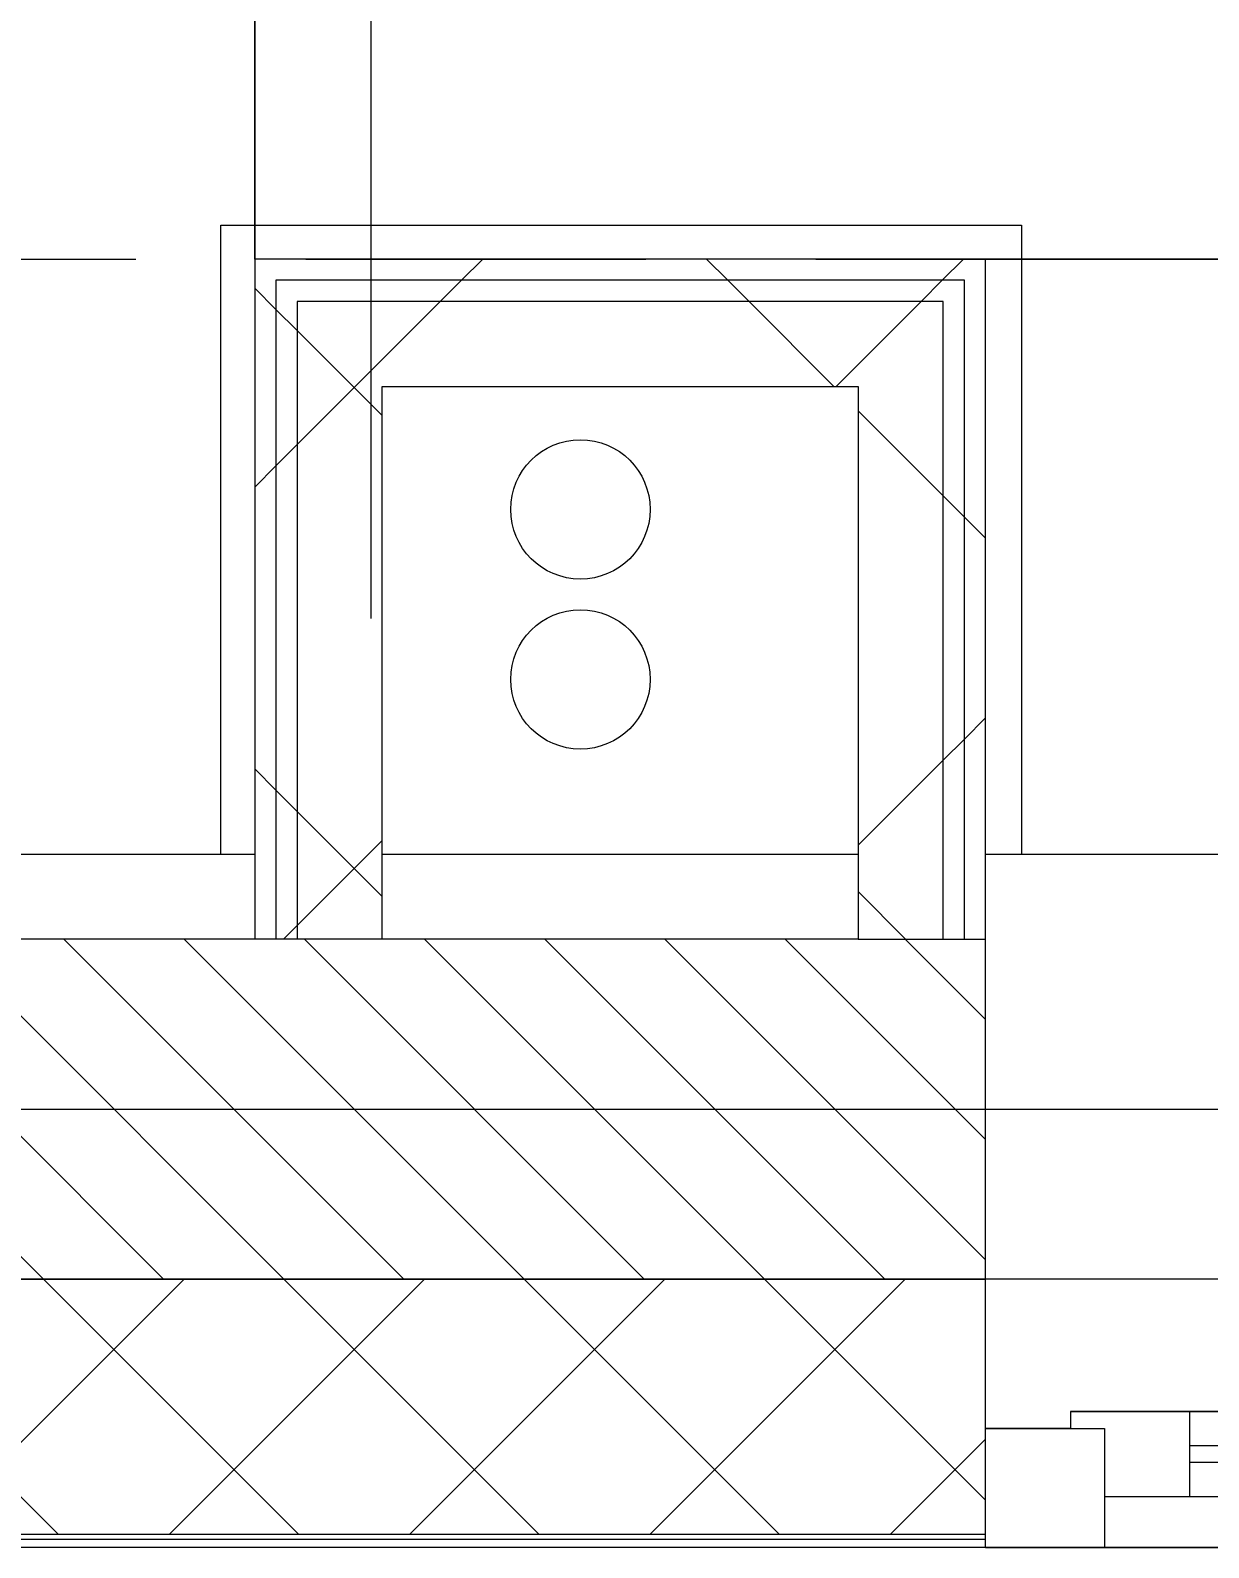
# Model space of a CAD drawing. Header units: millimetres. Extents: x 81037 to 284518, y -8553 to 29000.
# Drawn here: x 115068 to 115761, y -258 to 635 of the extents above; entities that cross this region are included whole.
import ezdxf

# ---------------------------------------------------------------- set-up
doc = ezdxf.new("R2010")
doc.units = ezdxf.units.MM
doc.linetypes.add('ADSK_Штрих_ш2 п1', pattern=[300, 200, -100])
doc.linetypes.add('Осевая', pattern=[3175, 634.9999999999999, -476.25, 1587.5, -476.25])
for name, color, linetype, lineweight in [('A-ANNO-DIMS', 7, 'Continuous', 9), ('A-ANNO-DIMS-100', 7, 'Continuous', 9), ('A-DETL', 7, 'Continuous', 9), ('A-DETL-1', 7, 'ADSK_Штрих_ш2 п1', 9), ('A-GLAZ', 7, 'Continuous', 9), ('A-WALL', 7, 'Continuous', 9), ('A-WALL-1', 7, 'Continuous', 13), ('A-WALL-IDEN', 7, 'Continuous', 9), ('I-WALL', 7, 'Continuous', 9), ('Оси-2', 7, 'Осевая', 9)]:
    doc.layers.add(name, color=color, linetype=linetype, lineweight=lineweight)
for name, color, linetype, lineweight, true_color in [('A-FLOR-1', 7, 'Continuous', 9, 0xaaaaaa), ('A-WALL-2', 7, 'Continuous', 13, 0x008040), ('I-WALL-2', 7, 'Continuous', 9, 0x008040)]:
    doc.layers.add(name, color=color, linetype=linetype, lineweight=lineweight, true_color=true_color)
doc.styles.add('ISOCPEUR_1', font='isocpeur.ttf', dxfattribs={"width": 0.9, "height": 200})
doc.dimstyles.new('ISO-2_0_0_9К_Средний_округл2', dxfattribs={"dimscale": 304.8, "dimtxt": 199.196235162063, "dimasz": 0.4921259842519685, "dimexe": 0.3937007874015748, "dimexo": 0, "dimgap": 0, "dimtad": 1, "dimdec": 0, "dimrnd": 10, "dimzin": 0, "dimdsep": 46, "dimtxsty": 'ISOCPEUR_1', "dimblk1": 'OBLIQUE', "dimblk2": 'OBLIQUE', "dimsah": 1, "dimcen": 0.09, "dimdle": 0.3937007874015748, "dimazin": 0, "dimtfac": 1, "dimtdec": 4, "dimtix": 1, "dimtmove": 0, "dimatfit": 3, "dimfxl": 1, "dimtvp": 1, "dimtolj": 1, "dimtzin": 0, "dimarcsym": 2})
pattern_1 = [(45, (0, 0), (-141.4213562373095, 141.4213562373095), []), (135, (0, 0), (-141.4213562373095, -141.4213562373095), [])]

# ---------------------------------------------------------------- blocks, each defined once
blk = doc.blocks.new('120_Окно_СКБ_2Ст_Фрамуга сверху - 120_Окно_СКБ_2Ст_2300х2500_h_ ДОО-22877051-План монтажа стен и перегородок 2 этажа в осях 23_33')
at = {"layer": 'A-GLAZ'}
for p, q in [((1149.999999999992, 83.00000000096513), (-1150.000000000006, 83.00000000096885)), ((-1079.999999999948, 83.00000000096634), (1080.000000000054, 83.00000000096634)), ((1080.000000000055, 13.00000000095491), (1080.000000000055, 83.00000000096517)), ((1080.000000000055, 83.00000000096517), (1149.999999999992, 83.00000000096504)), ((1149.999999999992, 83.00000000096504), (1149.999999999992, 13.00000000095481)), ((1080.000000000047, 53.00000000095466), (590.000000000047, 53.00000000095625)), ((1030.000000000055, 3.000000000951784), (1030.000000000055, 53.00000000095483)), ((1080.000000000047, 13.00000000095216), (1080.000000000047, 53.00000000095466)), ((640.000000000051, 33.00000000095827), (1030.000000000055, 33.000000000957)), ((1030.000000000055, 23.00000000095705), (640.0000000000508, 23.00000000095831)), ((1149.999999999992, 13.00000000095481), (1080.000000000055, 13.00000000095491)), ((1100.000000000055, 13.0000000009521), (1080.000000000047, 13.00000000095216)), ((1100.000000000056, 13.00000000095492), (1149.999999999992, 13.00000000095484)), ((1100.000000000055, 3.000000000951577), (1100.000000000055, 13.0000000009521)), ((570.0000000000505, 3.00000000095329), (1100.000000000055, 3.000000000951577)), ((1100.000000000055, 3.000000000951556), (570.0000000000505, 3.000000000953269))]:
    blk.add_line(p, q, dxfattribs=at)
blk = doc.blocks.new('DIMBLOCK35-План монтажа стен и перегородок 2 этажа в осях 23_33')
at = {"layer": 'A-ANNO-DIMS-100'}
for p, q in [((115200.0000000008, 499.9999999980197), (115200.0000000008, 1028.995935004145)), ((115630.0000000008, 1015.061952182125), (115630.0000000008, 788.9959350041448)), ((115630.0000000008, 908.9959350041449), (115630.0000000008, 1015.061952182125)), ((115080.0000000008, 908.9959350041449), (115750.0000000007, 908.9959350041449)), ((115200.0000000008, 908.9959350041449), (115200.0000000008, 499.9999999980196))]:
    blk.add_line(p, q, dxfattribs=at)
at = {"layer": 'A-ANNO-DIMS-100', "lineweight": 20}
for p, q in [((115200.0000000008, 908.9959350041449), (115275.0000000008, 983.9959350041448)), ((115630.0000000008, 908.9959350041449), (115705.0000000008, 983.9959350041448)), ((115200.0000000008, 908.9959350041449), (115125.0000000008, 833.995935004145)), ((115630.0000000008, 908.9959350041449), (115555.0000000008, 833.995935004145))]:
    blk.add_line(p, q, dxfattribs=at)
at = {"layer": 'A-ANNO-DIMS-100', "color": 0, "insert": (115215.8037648387, 1170.287084284779), "char_height": 200, "width": 478.0709643889512, "attachment_point": 1, "line_spacing_factor": 1.149209049011902, "style": 'ISOCPEUR_1'}
blk.add_mtext('430', dxfattribs=at)
blk = doc.blocks.new('_Oblique')
at = {"color": 0, "linetype": 'ByBlock', "lineweight": -2}
blk.add_line((-0.5, -0.5), (0.5, 0.5), dxfattribs=at)
blk = doc.blocks.new('DIMBLOCK36-План монтажа стен и перегородок 2 этажа в осях 23_33')
at = {"layer": 'A-ANNO-DIMS-100'}
for p, q in [((116130.5434777312, 619.9999999980167), (116130.5434777312, -19.99999466478992)), ((115630.0000000008, 499.9999999980182), (116250.5434777312, 499.9999999980162)), ((116130.5434777312, 499.9999999980166), (115630.0000000008, 499.9999999980182)), ((116236.6094949092, 100.0000053352097), (116010.5434777312, 100.0000053352104)), ((116130.5434777312, 100.0000053352101), (116236.6094949092, 100.0000053352097))]:
    blk.add_line(p, q, dxfattribs=at)
at = {"layer": 'A-ANNO-DIMS-100', "lineweight": 20}
for p, q in [((116130.5434777312, 499.9999999980167), (116055.5434777312, 574.9999999980167)), ((116130.5434777312, 499.9999999980167), (116205.5434777312, 424.9999999980166)), ((116130.5434777312, 100.0000053352101), (116055.5434777312, 175.0000053352101)), ((116130.5434777312, 100.0000053352101), (116205.5434777312, 25.00000533521001))]:
    blk.add_line(p, q, dxfattribs=at)
at = {"layer": 'A-ANNO-DIMS-100', "color": 0, "insert": (115869.2523284506, 100.8037675045503), "char_height": 200, "width": 478.0709643889512, "attachment_point": 1, "rotation": 90, "line_spacing_factor": 1.149209049011902, "style": 'ISOCPEUR_1'}
blk.add_mtext('400', dxfattribs=at)

msp = doc.modelspace()

# ---------------------------------------------------------------- hatches: boundary and pattern name
at = {"layer": 'A-WALL'}
h = msp.add_hatch(dxfattribs=at)
h.set_pattern_fill('FP_3', color=256, style=0, pattern_type=2)
h.set_pattern_definition([(135, (0, 0), (-35.35533905932738, -35.35533905932737), [])])
h.paths.add_polyline_path([(122651.4964097478, -99.9999946648122), (122830.0000390225, -99.9999946648122), (122830.0000390225, 100.0000053351856), (122030.0000297698, 100.00000533519), (122030.0000297698, -99.9999946648122), (122325.8366514767, -99.9999946648122)])
h.paths.add_polyline_path([(119329.9999999999, -99.99999466480354), (119329.9999999999, 100.0000053351986), (118830.0000476523, 100.0000053351986), (118830.0000476523, -99.99999466480354), (119069.2390687663, -99.99999466480354)])
h.paths.add_polyline_path([(115161.3219695138, -99.99999466478621), (115630.0000000009, -99.99999466478621), (115630.0000000009, 100.0000053352073), (114580.0000000009, 100.000005335216), (114580.0000000009, -99.99999466478621), (114835.6622112428, -99.99999466478621)])
h.paths.add_polyline_path([(113680.0000000009, -99.99999466478621), (113680.0000000009, 100.000005335216), (113429.9999821184, 100.000005335216), (113429.9999821184, -99.99999466478621), (113533.0231781586, -99.99999466478621)])
h.paths.add_polyline_path([(108929.9999999999, -99.99999466476889), (110229.9999821184, -99.99999466476889), (110229.9999821184, 100.0000053352246), (108929.9999999999, 100.0000053352333)])
h.paths.add_polyline_path([(103779.9999702319, -99.99999466475155), (104830.0000000008, -99.99999466475155), (104830.0000000008, 100.000005335242), (103779.9999702319, 100.0000053352506)])
h.paths.add_polyline_path([(102786.2511552143, -99.99999466475155), (102879.9999702319, -99.99999466475155), (102879.9999702319, 100.0000053352506), (102630.0000476508, 100.0000053352506), (102630.0000476508, -99.9999946647429)])
h.paths.add_polyline_path([(101730.0000476508, -99.9999946647429), (101730.0000476508, 100.0000053352506), (100830.000035766, 100.0000053352593), (100830.000035766, -99.9999946647429), (101483.6121221301, -99.9999946647429)])
h.paths.add_polyline_path([(97575.6950228776, -99.99999466473423), (99030.0000000013, -99.99999466473423), (99030.0000000013, 100.0000053352593), (95680.00000000132, 100.0000053352766), (95680.00000000132, -99.99999466472558), (97250.03526460654, -99.99999466472558)])
h.paths.add_polyline_path([(94780.00000000134, -99.99999466472558), (94780.00000000134, 100.0000053352766), (94530.00001788359, 100.0000053352766), (94530.00001788359, -99.99999466471691), (94644.75719843821, -99.99999466471691)])
h.paths.add_polyline_path([(92690.79864881198, -99.99999466471691), (92730.00001788259, -99.99999466471691), (92730.00001788259, 100.0000053352853), (91930.00001788115, 100.0000053352853), (91930.00001788115, -99.99999466470824), (92365.13889054093, -99.99999466470824)])
h = msp.add_hatch(dxfattribs=at)
h.set_pattern_fill('FP_1', color=256, style=0, pattern_type=2)
h.set_pattern_definition([(45, (0, 0), (-70.71067811865476, 70.71067811865476), []), (135, (0, 0), (-70.71067811865476, -70.71067811865474), [])])
h.paths.add_polyline_path([(125080.0000000009, -249.9999946647088), (125080.0000000009, -99.99999466470824), (123730.0000390225, -99.99999466469959), (123730.0000390225, -249.9999946647001)])
h.paths.add_polyline_path([(122830.0000390225, -249.9999946647001), (122830.0000390225, -99.99999466469959), (122030.0000297698, -99.99999466469092), (122030.0000297698, -249.9999946646915)])
h.paths.add_polyline_path([(120229.9999999999, -249.9999946646915), (121130.0000297698, -249.9999946646915), (121130.0000297698, -99.99999466469092), (120229.9999999999, -99.99999466469092), (120229.9999999999, -126.0300784993581)])
h.paths.add_polyline_path([(119329.9999999999, -249.9999946646828), (119329.9999999999, -99.99999466468226), (117930.0000000009, -99.99999466468226), (117930.0000000009, -249.9999946646828)])
h.paths.add_polyline_path([(114580.0000000009, -249.9999946646785), (115630.0000000009, -249.9999946646785), (115630.0000000009, -99.99999466467793), (114580.0000000009, -99.99999466467793), (114580.0000000009, -126.0300784993581)])
h.paths.add_polyline_path([(113680.0000000009, -249.9999946646698), (113680.0000000009, -99.99999466466926), (112529.9999821184, -99.99999466466926), (112529.9999821184, -249.9999946646698)])
h.paths.add_polyline_path([(110229.9999821184, -249.9999946646612), (110229.9999821184, -99.9999946646606), (108929.9999999999, -99.99999466465194), (108929.9999999999, -249.9999946646525)])
h.paths.add_polyline_path([(108029.9999999999, -249.9999946646525), (108029.9999999999, -99.99999466465194), (107130.0000000008, -99.99999466465194), (107130.0000000008, -249.9999946646525)])
h.paths.add_polyline_path([(104830.0000000009, -249.9999946646438), (104830.0000000009, -99.99999466464327), (103779.9999702319, -99.99999466463461), (103779.9999702319, -249.9999946646352)])
h.paths.add_polyline_path([(102879.9999702319, -249.9999946646352), (102879.9999702319, -99.99999466463461), (100830.000035766, -99.99999466462594), (100830.000035766, -249.9999946646265)])
h.paths.add_polyline_path([(99930.00003576599, -249.9999946646265), (99930.00000000132, -99.99999466462594), (95680.00000000134, -99.99999466460862), (95680.00000000134, -249.9999946646092)])
h.paths.add_polyline_path([(94780.00000000134, -249.9999946646092), (94780.00000000134, -99.99999466460862), (93630.0000178826, -100.0000000019481), (93630.0000178826, -249.9999946646092)])
h.paths.add_polyline_path([(91930.00001788116, -249.9999946646005), (92730.00001788259, -249.9999946646005), (92730.00001788259, -99.99999466459995), (91930.00001788116, -99.99999466459995), (91930.00001788116, -126.0300784993581)])
h.paths.add_polyline_path([(91030.00001788118, -249.9999946646005), (91030.00001788116, -99.99999466459995), (89210.00000000134, -99.9999946645913), (89210.00000000134, -249.9999946645918), (89759.86082437259, -249.9999946645918)])
at = {"layer": 'I-WALL-2'}
h = msp.add_hatch(dxfattribs=at)
h.set_pattern_fill('FP_38', color=256, style=0, pattern_type=2)
h.set_pattern_definition(pattern_1)
h.paths.add_polyline_path([(115200.0000000009, 100.0000053352073), (115212.5000000009, 100.0000053352073), (115212.5000000009, 499.9999999980151), (115200.0000000009, 499.9999999980151), (115200.0000000009, 134.7996860009186)])
h = msp.add_hatch(dxfattribs=at)
h.set_pattern_fill('FP_38', color=256, style=0, pattern_type=2)
h.set_pattern_definition(pattern_1)
h.paths.add_polyline_path([(115630.0000000009, 487.499999998018), (115630.0000000009, 499.9999999980151), (115212.5000000009, 499.9999999980151), (115212.5000000009, 487.499999998018), (115617.5000000009, 487.499999998018)])
h = msp.add_hatch(dxfattribs=at)
h.set_pattern_fill('FP_38', color=256, style=0, pattern_type=2)
h.set_pattern_definition(pattern_1)
h.paths.add_polyline_path([(115212.5000000009, 100.0000053352073), (115225.0000000009, 100.0000053352073), (115225.0000000009, 487.499999998018), (115212.5000000009, 487.499999998018), (115212.5000000009, 134.7996860009186)])
h = msp.add_hatch(dxfattribs=at)
h.set_pattern_fill('FP_38', color=256, style=0, pattern_type=2)
h.set_pattern_definition(pattern_1)
h.paths.add_polyline_path([(115617.5000000009, 474.9999999980165), (115617.5000000009, 487.499999998018), (115225.0000000009, 487.499999998018), (115225.0000000009, 474.9999999980165), (115605.0000000009, 474.9999999980165)])
h = msp.add_hatch(dxfattribs=at)
h.set_pattern_fill('FP_38', color=256, style=0, pattern_type=2)
h.set_pattern_definition(pattern_1)
h.paths.add_polyline_path([(115630.0000000009, 100.0000053352073), (115630.0000000009, 487.499999998018), (115617.5000000009, 487.499999998018), (115617.5000000009, 100.0000053352073)])
h = msp.add_hatch(dxfattribs=at)
h.set_pattern_fill('FP_38', color=256, style=0, pattern_type=2)
h.set_pattern_definition(pattern_1)
h.paths.add_polyline_path([(115225.0000000009, 100.0000053352073), (115275.0000000009, 100.0000053352073), (115275.0000000009, 474.9999999980165), (115225.0000000009, 474.9999999980165), (115225.0000000009, 134.7996860009186)])
h = msp.add_hatch(dxfattribs=at)
h.set_pattern_fill('FP_38', color=256, style=0, pattern_type=2)
h.set_pattern_definition(pattern_1)
h.paths.add_polyline_path([(115555.0000000009, 424.9999999980192), (115605.0000000009, 424.9999999980192), (115605.0000000009, 474.9999999980165), (115275.0000000009, 474.9999999980165), (115275.0000000009, 424.9999999980192), (115486.9817277848, 424.9999999980192)])
h = msp.add_hatch(dxfattribs=at)
h.set_pattern_fill('FP_38', color=256, style=0, pattern_type=2)
h.set_pattern_definition(pattern_1)
h.paths.add_polyline_path([(115617.5000000009, 100.0000053352073), (115617.5000000009, 474.9999999980165), (115605.0000000009, 474.9999999980165), (115605.0000000009, 100.0000053352073)])
h = msp.add_hatch(dxfattribs=at)
h.set_pattern_fill('FP_38', color=256, style=0, pattern_type=2)
h.set_pattern_definition(pattern_1)
h.paths.add_polyline_path([(115605.0000000009, 100.0000053352073), (115605.0000000009, 424.9999999980192), (115555.0000000009, 424.9999999980192), (115555.0000000009, 100.0000053352073)])

# ---------------------------------------------------------------- linework, layer by layer
at = {"layer": 'A-DETL'}
for centre in [(115391.6018747251, 352.7416371558502), (115391.6018747251, 252.7416371558469)]:
    msp.add_circle(centre, 40.99999999988358, dxfattribs=at)
at = {"layer": 'A-DETL-1'}
msp.add_line((112529.9999821183, 500.0000053352246), (115641.4575766771, 500.0000053352145), dxfattribs=at)
at = {"layer": 'A-FLOR-1'}
for p, q in [((115180.0000000008, 150.000005335327), (115180.0000000008, 519.9999999980192)), ((115180.0000000008, 519.9999999980192), (115651.0000000008, 519.9999999980182)), ((115651.0000000008, 519.9999999980182), (115651.0000000008, 150.0000053353259))]:
    msp.add_line(p, q, dxfattribs=at)
at = {"layer": 'A-WALL'}
for p, q in [((115555.0000000008, 100.0000053352117), (114580.0000000008, 100.0000053352151)), ((115630.0000000008, -257.9999946646744), (115630.0000000008, 100.0000053352117)), ((120229.9999999998, -257.9999946646893), (107130.0000000007, -257.999994664647))]:
    msp.add_line(p, q, dxfattribs=at)
at = {"layer": 'A-WALL-1'}
for p, q in [((114580.0000000008, -99.99999466478495), (115630.0000000008, -99.99999466478835)), ((115630.0000000008, -99.99999466467442), (114580.0000000008, -99.99999466467102)), ((114580.0000000008, -249.9999946646711), (115630.0000000008, -249.9999946646745)), ((114580.0000000008, -252.999994664671), (115630.0000000008, -252.9999946646745))]:
    msp.add_line(p, q, dxfattribs=at)
at = {"layer": 'A-WALL-2'}
for p, q in [((115212.5000000008, 487.4999999980195), (115212.5000000008, 100.0000053352131)), ((115617.5000000008, 487.4999999980183), (115212.5000000008, 487.4999999980195)), ((115617.5000000008, 100.0000053352117), (115617.5000000008, 487.4999999980182)), ((115225.0000000007, 474.9999999980195), (115225.0000000007, 100.0000053352131)), ((115605.0000000008, 474.9999999980183), (115225.0000000007, 474.9999999980195)), ((115605.0000000008, 100.0000053352117), (115605.0000000008, 474.9999999980183))]:
    msp.add_line(p, q, dxfattribs=at)
at = {"layer": 'A-WALL-IDEN'}
msp.add_line((115268.5792314278, 288.6469028456436), (115268.5792314278, 1899.144571463888), dxfattribs=at)
at = {"layer": 'I-WALL'}
for p, q in [((113429.9999821183, 150.0000053353327), (115200.0000000008, 150.000005335327)), ((115275.0000000008, 150.0000053353267), (115555.0000000008, 150.0000053353259)), ((115630.0000000008, 150.0000053353256), (117929.4299148175, 150.0000053353182)), ((117930.0000000008, -99.99999466468185), (115630.0000000008, -99.99999466467442))]:
    msp.add_line(p, q, dxfattribs=at)
at = {"layer": 'I-WALL-2'}
for p, q in [((115200.0000000008, 499.9999999980196), (115200.0000000008, 100.0000053352131)), ((115630.0000000008, 499.9999999980182), (115200.0000000008, 499.9999999980196)), ((115630.0000000008, 100.0000053352117), (115630.0000000008, 499.9999999980182)), ((115275.0000000008, 100.0000053352131), (115275.0000000008, 424.9999999980192)), ((115275.0000000008, 424.9999999980193), (115555.0000000008, 424.9999999980184)), ((115555.0000000008, 424.9999999980184), (115555.0000000008, 100.0000053352117)), ((115555.0000000008, 100.0000053352117), (115630.0000000008, 100.0000053352117))]:
    msp.add_line(p, q, dxfattribs=at)
at = {"layer": 'Оси-2'}
msp.add_line((84936.71959556935, -2.930646141054324e-09), (122760.0000000007, -3.052831987733666e-09), dxfattribs=at)

# ---------------------------------------------------------------- block references
at = {"layer": 'A-GLAZ', "rotation": 180}
msp.add_blockref('120_Окно_СКБ_2Ст_Фрамуга сверху - 120_Окно_СКБ_2Ст_2300х2500_h_ ДОО-22877051-План монтажа стен и перегородок 2 этажа в осях 23_33', (116780.0000000008, -174.9999946646782), dxfattribs=at)

# ---------------------------------------------------------------- dimensions: what is measured, and where the dimension line sits
at = {"layer": 'A-ANNO-DIMS'}
dim = msp.add_linear_dim(base=(115630.0000000008, 908.9959350041449), p1=(115200.0000000008, 499.9999999980196), p2=(115630.0000000008, 1015.061952182125), dimstyle='ISO-2_0_0_9К_Средний_округл2', override={"dimpost": '<>', "dimfxl": 670.961112574866}, dxfattribs=at)
dim.commit()
dim.dimension.update_dxf_attribs({"geometry": 'DIMBLOCK35-План монтажа стен и перегородок 2 этажа в осях 23_33', "text_midpoint": (115415.0000000008, 1008.995935004145)})
dim = msp.add_linear_dim(base=(116130.5434777313, 100.0000053352098), p1=(115630.0000000008, 499.9999999980182), p2=(116236.6094949092, 100.0000053352097), angle=89.99999999999991, dimstyle='ISO-2_0_0_9К_Средний_округл2', override={"dimpost": '<>', "dimfxl": 726.618933859661}, dxfattribs=at)
dim.commit()
dim.dimension.update_dxf_attribs({"geometry": 'DIMBLOCK36-План монтажа стен и перегородок 2 этажа в осях 23_33', "text_midpoint": (116030.5434777313, 300.0000026665812)})

doc.saveas('drawing.dxf')
